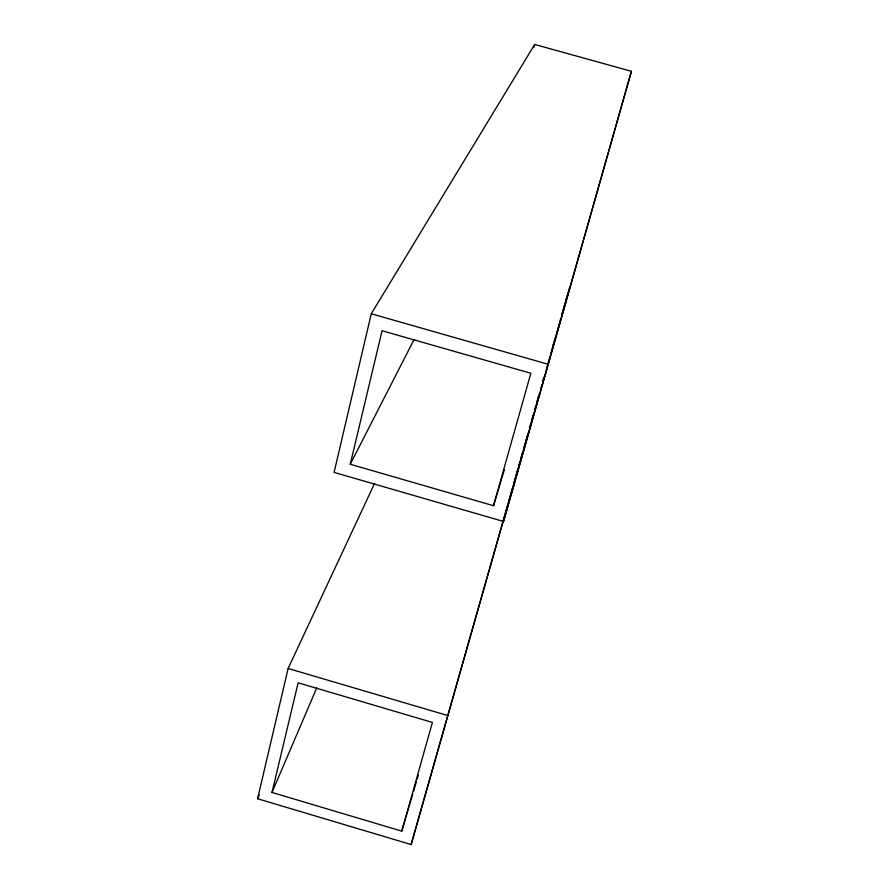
<?xml version="1.0" encoding="UTF-8"?>
<svg xmlns="http://www.w3.org/2000/svg" width="889" height="889" viewBox="0 0 889 889"><rect width="100%" height="100%" fill="white"/><g stroke="black" fill="none" stroke-linecap="round" stroke-linejoin="round"><path stroke-width="1.33" d="M528.811 431.165L411.129 844.55L257.588 798.744L288.125 668.472L374.48 483.627M371.269 313.773L334.086 472.392L503.552 521.476L631.412 71.298L534.7 44.45L371.269 313.773L548.491 364.368M272.001 792.455L298.137 682.796L432.41 722.435L401.761 831.137L272.001 792.455L316.751 687.908M350.244 464.247L382.07 330.741L530.844 373.258L493.506 505.708L350.244 464.247L414.018 339.687M534.011 47.117L534.7 44.45M503.552 521.476L631.412 71.298M411.129 844.55L507.419 505.819M508.186 503.152L512.731 487.15M513.486 484.483L518.043 468.481M518.798 465.814L519.932 461.802M520.687 459.135L522.588 452.468M524.099 447.134L525.243 443.133M525.999 440.466L527.899 433.799M529.411 428.465L530.544 424.464M531.311 421.797L533.2 415.13M534.722 409.796L535.856 405.795M536.612 403.128L538.512 396.461M542.679 381.792L543.812 377.792M529.566 428.487L534.122 412.463M534.878 409.796L539.434 393.771M540.945 388.426L542.09 384.426M542.846 381.748L544.746 375.069M546.257 369.735L547.391 365.723M548.157 363.056L550.047 356.378M550.813 353.7L554.603 340.354M556.125 335.009L557.259 330.997M558.014 328.33L559.914 321.651M561.426 316.306L565.226 302.96M565.982 300.282L569.771 286.936M552.48 347.443L553.603 343.498M554.358 340.865L555.492 336.92M559.626 322.451L560.748 318.506M561.504 315.873L563.382 309.294M564.137 306.661L565.26 302.716M566.015 300.082L567.893 293.503M401.761 831.137L412.796 793.866M413.585 791.21L416.352 781.887M417.141 779.231L418.319 775.23M493.506 505.708L504.352 469.814M257.588 798.744L259.266 794.933M288.125 668.472L448.012 715.623"/></g></svg>
